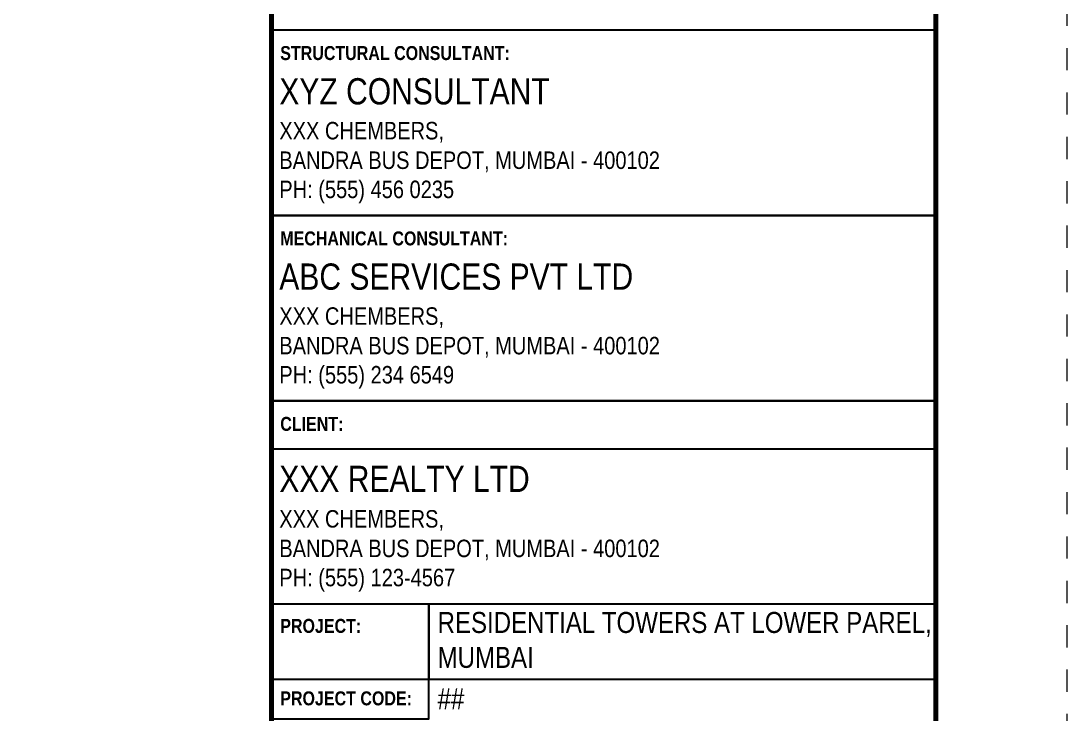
# Paper-space layout 'Symbols A0' of a CAD drawing. Header units: inches. Extents: x 0 to 46.6, y 0 to 35.5.
# Drawn here: x 41.864 to 46.575, y 3.9 to 7.022 of the extents above; entities that cross this region are included whole.
import ezdxf
from ezdxf.enums import TextEntityAlignment as Align

# ---------------------------------------------------------------- set-up
doc = ezdxf.new("R2010")
doc.units = ezdxf.units.IN
doc.linetypes.add('DASHDOT', pattern=[1, 0.5, -0.25, 0, -0.25])
doc.layers.add('G-ANNO-REFR', color=253, linetype='DASHDOT', lineweight=5, plot=False)
for name, color, linetype, lineweight in [('G-ANNO-TEXT', 3, 'Continuous', 15), ('G-ANNO-TTLB', 7, 'Continuous', 50), ('G-PAPR-MEDM', 6, 'Continuous', 30), ('G-PAPR-THCK', 4, 'Continuous', 100), ('G-PAPR-THIN', 20, 'Continuous', 5)]:
    doc.layers.add(name, color=color, linetype=linetype, lineweight=lineweight)
doc.styles.add('NOTES', font='arial.ttf', dxfattribs={"height": 2})
doc.styles.add('SUB-TITLE', font='swisscb.ttf')
doc.styles.add('SUB-TITLE-2', font='swissc.ttf')
doc.styles.add('TITLE', font='swisscb.ttf')

# ---------------------------------------------------------------- blocks, each defined once
blk = doc.blocks.new('*U170')
at = {"layer": 'G-ANNO-REFR'}
blk.add_lwpolyline([(0, 0), (1183, 0), (1183, 902), (0, 902)], close=True, dxfattribs=at)
at = {"layer": 'G-PAPR-MEDM'}
blk.add_line((1092, 129.39), (1168, 129.39), dxfattribs=at)
for points in [[(1092, 156.1), (1168, 156.1), (1168, 177.31), (1092, 177.31)], [(1092, 134.89), (1168, 134.89), (1168, 156.1), (1092, 156.1)], [(1092, 111.67), (1168, 111.67), (1168, 134.89), (1092, 134.89)], [(1092, 111.67), (1110, 111.67), (1110, 103), (1092, 103)], [(1110, 111.67), (1168, 111.67), (1168, 103), (1110, 103)], [(1092, 98.5), (1110, 98.5), (1110, 103), (1092, 103)]]:
    blk.add_lwpolyline(points, close=True, dxfattribs=at)
at = {"layer": 'G-PAPR-THCK'}
blk.add_lwpolyline([(30, 887), (1168, 887), (1168, 15), (30, 15)], close=True, dxfattribs=at)
blk.add_lwpolyline([(1092, 15), (1092, 887)], dxfattribs=at)
at = {"layer": 'G-PAPR-THIN'}
blk.add_lwpolyline([(1092, 887), (1168, 887), (1168, 15), (1092, 15)], close=True, dxfattribs=at)
at = {"layer": 'G-ANNO-TEXT'}
for tag, p, height, style in [('GENERAL_NOTES_001', (1092.7, 879.93), 2, 'NOTES'), ('GENERAL_NOTES_002', (1093, 876.56), 2, 'NOTES'), ('GENERAL_NOTES_003', (1093, 873.19), 2, 'NOTES'), ('GENERAL_NOTES_004', (1093, 869.82), 2, 'NOTES'), ('GENERAL_NOTES_005', (1093, 866.46), 2, 'NOTES'), ('GENERAL_NOTES_006', (1093, 863.09), 2, 'NOTES'), ('GENERAL_NOTES_007', (1093, 859.75), 2, 'NOTES'), ('GENERAL_NOTES_008', (1092.92, 856.38), 2, 'NOTES'), ('GENERAL_NOTES_009', (1093, 853.02), 2, 'NOTES'), ('GENERAL_NOTES_010', (1093, 849.65), 2, 'NOTES'), ('GENERAL_NOTES_011', (1093, 846.28), 2, 'NOTES'), ('GENERAL_NOTES_012', (1093, 842.91), 2, 'NOTES'), ('GENERAL_NOTES_013', (1093, 839.54), 2, 'NOTES'), ('GENERAL_NOTES_014', (1093, 836.17), 2, 'NOTES'), ('GENERAL_NOTES_015', (1093, 832.8), 2, 'NOTES'), ('GENERAL_NOTES_016', (1093, 829.43), 2, 'NOTES'), ('GENERAL_NOTES_017', (1092.88, 826.07), 2, 'NOTES'), ('GENERAL_NOTES_018', (1093, 822.7), 2, 'NOTES'), ('GENERAL_NOTES_019', (1092.96, 819.33), 2, 'NOTES'), ('GENERAL_NOTES_020', (1093, 815.96), 2, 'NOTES'), ('GENERAL_NOTES_021', (1092.88, 812.59), 2, 'NOTES'), ('GENERAL_NOTES_022', (1093, 809.22), 2, 'NOTES'), ('GENERAL_NOTES_023', (1092.89, 805.85), 2, 'NOTES'), ('GENERAL_NOTES_024', (1093, 802.49), 2, 'NOTES'), ('GENERAL_NOTES_025', (1092.87, 799.12), 2, 'NOTES'), ('GENERAL_NOTES_026', (1093, 795.75), 2, 'NOTES'), ('GENERAL_NOTES_027', (1093, 792.38), 2, 'NOTES'), ('GENERAL_NOTES_028', (1093, 789.01), 2, 'NOTES'), ('GENERAL_NOTES_029', (1093, 785.64), 2, 'NOTES'), ('GENERAL_NOTES_030', (1092.89, 782.27), 2, 'NOTES'), ('GENERAL_NOTES_031', (1093, 778.9), 2, 'NOTES'), ('GENERAL_NOTES_032', (1093, 775.53), 2, 'NOTES'), ('GENERAL_NOTES_033', (1093, 772.17), 2, 'NOTES'), ('GENERAL_NOTES_034', (1092.88, 768.8), 2, 'NOTES'), ('GENERAL_NOTES_035', (1093, 765.43), 2, 'NOTES'), ('SHEET_NOTES_001', (1092.7, 745.81), 2, 'NOTES'), ('SHEET_NOTES_002', (1092.92, 742.44), 2, 'NOTES'), ('SHEET_NOTES_003', (1092.88, 739.07), 2, 'NOTES'), ('SHEET_NOTES_004', (1092.96, 735.71), 2, 'NOTES'), ('SHEET_NOTES_005', (1092.88, 732.34), 2, 'NOTES'), ('SHEET_NOTES_006', (1092.89, 728.97), 2, 'NOTES'), ('SHEET_NOTES_007', (1092.87, 725.6), 2, 'NOTES'), ('KEY_NOTES_001', (1092.7, 523), 2, 'NOTES'), ('KEY_NOTES_002', (1092.92, 519.63), 2, 'NOTES'), ('STRUCTURAL_CONSULTANT_NAME', (1092.89, 168.81), 3, 'SUB-TITLE-2'), ('STRUCTURAL_CONSULTANT_ADDRESS1', (1092.89, 164.81), 2, 'SUB-TITLE-2'), ('STRUCTURAL_CONSULTANT_ADDRESS2', (1092.89, 161.43), 2, 'SUB-TITLE-2'), ('STRUCTURAL_CONSULTANT_PHONE', (1092.89, 158.09), 2, 'SUB-TITLE-2'), ('MEP_CONSULTANT_NAME', (1092.89, 147.61), 3, 'SUB-TITLE-2'), ('MEP_CONSULTANT_ADDRESS1', (1092.89, 143.59), 2, 'SUB-TITLE-2'), ('MEP_CONSULTANT_ADDRESS2', (1092.89, 140.21), 2, 'SUB-TITLE-2'), ('MEP_CONSULTANT_PHONE', (1092.89, 136.88), 2, 'SUB-TITLE-2'), ('CLIENTNAME', (1092.89, 124.46), 3, 'SUB-TITLE-2'), ('CLIENTADDRESS1', (1092.89, 120.39), 2, 'SUB-TITLE-2'), ('CLIENTADDRESS2', (1092.89, 117.01), 2, 'SUB-TITLE-2'), ('CLIENTPHONE', (1092.89, 113.68), 2, 'SUB-TITLE-2'), ('DRAWING_NO', (1111, 71.42), 4, 'SUB-TITLE-2')]:
    blk.add_attdef(tag, p, '', height=height, dxfattribs=dict(at, style=style))
at = {"layer": 'G-ANNO-TEXT', "style": 'SUB-TITLE-2'}
for tag, p in [('REV_NO14', (1095.16, 252.81)), ('REV_DATE14', (1103.97, 252.81)), ('DRAWN_BY14', (1115.4, 252.81)), ('CHECKED_BY14', (1128.16, 252.81)), ('REV_NO13', (1095.16, 248.81)), ('REV_DATE13', (1103.97, 248.81)), ('DRAWN_BY13', (1115.4, 248.81)), ('CHECKED_BY13', (1128.16, 248.81)), ('REV_NO12', (1095.16, 244.81)), ('REV_DATE12', (1103.97, 244.81)), ('DRAWN_BY12', (1115.4, 244.81)), ('CHECKED_BY12', (1128.16, 244.81)), ('REV_NO11', (1095.16, 240.81)), ('REV_DATE11', (1103.97, 240.81)), ('DRAWN_BY11', (1115.4, 240.81)), ('CHECKED_BY11', (1128.16, 240.81)), ('REV_NO10', (1095.16, 236.81)), ('REV_DATE10', (1103.97, 236.81)), ('DRAWN_BY10', (1115.4, 236.81)), ('CHECKED_BY10', (1128.16, 236.81)), ('REV_NO9', (1095.16, 232.81)), ('REV_DATE9', (1103.97, 232.81)), ('DRAWN_BY9', (1115.4, 232.81)), ('CHECKED_BY9', (1128.16, 232.81)), ('REV_NO8', (1095.16, 228.81)), ('REV_DATE8', (1103.97, 228.81)), ('DRAWN_BY8', (1115.4, 228.81)), ('CHECKED_BY8', (1128.16, 228.81)), ('REV_NO7', (1095.16, 224.81)), ('REV_DATE7', (1103.97, 224.81)), ('DRAWN_BY7', (1115.4, 224.81)), ('CHECKED_BY7', (1128.16, 224.81)), ('REV_NO6', (1095.16, 220.81)), ('REV_DATE6', (1103.97, 220.81)), ('DRAWN_BY6', (1115.4, 220.81)), ('CHECKED_BY6', (1128.16, 220.81)), ('REV_NO5', (1095.16, 216.81)), ('REV_DATE5', (1103.97, 216.81)), ('DRAWN_BY5', (1115.4, 216.81)), ('CHECKED_BY5', (1128.16, 216.81)), ('REV_NO4', (1095.16, 212.81)), ('REV_DATE4', (1103.97, 212.81)), ('DRAWN_BY4', (1115.4, 212.81)), ('CHECKED_BY4', (1128.16, 212.81)), ('REV_NO3', (1095.16, 208.81)), ('REV_DATE3', (1103.97, 208.81)), ('DRAWN_BY3', (1115.4, 208.81)), ('CHECKED_BY3', (1128.16, 208.81)), ('REV_NO2', (1095.16, 204.81)), ('REV_DATE2', (1103.97, 204.81)), ('DRAWN_BY2', (1115.4, 204.81)), ('CHECKED_BY2', (1128.16, 204.81)), ('REV_NO1', (1095.16, 200.81)), ('REV_DATE1', (1103.97, 200.81)), ('DRAWN_BY1', (1115.4, 200.81)), ('CHECKED_BY1', (1128.16, 200.81)), ('REV_NO0', (1095.16, 196.81)), ('REV_DATE0', (1103.97, 196.81)), ('DRAWN_BY0', (1115.4, 196.81)), ('CHECKED_BY0', (1128.16, 196.81))]:
    blk.add_attdef(tag, text='', height=1.6, dxfattribs=at).set_placement(p, align=Align.MIDDLE)
for tag, p in [('REV_DESCRIPTION14', (1136.14, 252.81)), ('REV_DESCRIPTION13', (1136.14, 248.81)), ('REV_DESCRIPTION12', (1136.14, 244.81)), ('REV_DESCRIPTION11', (1136.14, 240.81)), ('REV_DESCRIPTION10', (1136.14, 236.81)), ('REV_DESCRIPTION9', (1136.14, 232.81)), ('REV_DESCRIPTION8', (1136.14, 228.81)), ('REV_DESCRIPTION7', (1136.14, 224.81)), ('REV_DESCRIPTION6', (1136.14, 220.81)), ('REV_DESCRIPTION5', (1136.14, 216.81)), ('REV_DESCRIPTION4', (1136.14, 212.81)), ('REV_DESCRIPTION3', (1136.14, 208.81)), ('REV_DESCRIPTION2', (1136.14, 204.81)), ('REV_DESCRIPTION1', (1136.14, 200.81)), ('REV_DESCRIPTION0', (1136.14, 196.81))]:
    blk.add_attdef(tag, text='', height=1.6, dxfattribs=at).set_placement(p, align=Align.MIDDLE_LEFT)
for tag, p in [('PROJECT_NAME1', (1111, 110.73)), ('PROJECT_NAME2', (1111, 106.73)), ('PROJECT_CODE', (1111, 102)), ('RELEASE', (1111, 97.57)), ('STAGE', (1111, 93.06)), ('DRAWING_TITLE', (1111, 88.56))]:
    blk.add_attdef(tag, text='', height=2.4, dxfattribs=at).set_placement(p, align=Align.TOP_LEFT)
at = {"layer": 'G-ANNO-TEXT'}
for tag, height, style, p in [('CURRENT_REV', 4, 'TITLE', (1159, 71.42)), ('DRAWN_BY', 2.4, 'SUB-TITLE-2', (1101, 62.5)), ('CHECKED_BY', 2.4, 'SUB-TITLE-2', (1120, 62.5)), ('SCALE', 2.4, 'SUB-TITLE-2', (1140, 62.5)), ('ISSUE_DATE', 2.4, 'SUB-TITLE-2', (1159, 62.5))]:
    blk.add_attdef(tag, text='', height=height, dxfattribs=dict(at, style=style)).set_placement(p, align=Align.CENTER)
at = {"layer": 'G-ANNO-TEXT', "style": 'SUB-TITLE'}
blk.add_attdef('FILE_NAME', text='', height=1.6, rotation=90, dxfattribs=at).set_placement((1169, 25.93), align=Align.TOP_LEFT)
at = {"layer": 'G-PAPR-MEDM', "lineweight": 50, "char_height": 1.6, "attachment_point": 1, "style": 'TITLE'}
for s, width, insert in [('STRUCTURAL CONSULTANT:', 29.5995, (1093, 175.49)), ('MECHANICAL CONSULTANT:', 29.5995, (1093, 154.28)), ('CLIENT:', 14.9534, (1093, 133.06)), ('PROJECT:', 14.9534, (1093, 109.94)), ('PROJECT CODE:', 14.9534, (1093, 101.65))]:
    blk.add_mtext_dynamic_manual_height_columns(s, width=width, gutter_width=8, heights=[0], dxfattribs=dict(at, insert=insert))

psp = doc.layouts.new('Symbols A0')

# ---------------------------------------------------------------- block references
at = {"layer": 'G-ANNO-TTLB'}
ref = psp.add_blockref('*U170', (0, 0), dxfattribs=dict(at, xscale=0.03937007874015748, yscale=0.03937007874015748, zscale=0.03937007874015748))
ref.add_attrib('PROJECT_CODE', '##', dxfattribs={"layer": 'G-ANNO-TEXT', "height": 0.09449, "style": 'SUB-TITLE-2'}).set_placement((43.7402, 4.0157), align=Align.TOP_LEFT)
ref.add_attrib('PROJECT_NAME1', 'RESIDENTIAL TOWERS AT LOWER PAREL,', dxfattribs={"layer": 'G-ANNO-TEXT', "height": 0.094488, "style": 'SUB-TITLE-2'}).set_placement((43.7402, 4.3596), align=Align.TOP_LEFT)
ref.add_attrib('PROJECT_NAME2', 'MUMBAI', dxfattribs={"layer": 'G-ANNO-TEXT', "height": 0.09449, "style": 'SUB-TITLE-2'}).set_placement((43.7402, 4.2022), align=Align.TOP_LEFT)
ref.add_attrib('CLIENTPHONE', 'PH: (555) 123-4567', (43.0273, 4.4754), dxfattribs={"layer": 'G-ANNO-TEXT', "height": 0.07874, "style": 'SUB-TITLE-2'})
ref.add_attrib('CLIENTADDRESS2', 'BANDRA BUS DEPOT, MUMBAI - 400102', (43.0273, 4.6067), dxfattribs={"layer": 'G-ANNO-TEXT', "height": 0.07874, "style": 'SUB-TITLE-2'})
ref.add_attrib('CLIENTADDRESS1', 'XXX CHEMBERS,', (43.0273, 4.7398), dxfattribs={"layer": 'G-ANNO-TEXT', "height": 0.07874, "style": 'SUB-TITLE-2'})
ref.add_attrib('CLIENTNAME', 'XXX REALTY LTD', (43.0273, 4.9001), dxfattribs={"layer": 'G-ANNO-TEXT', "height": 0.11811, "style": 'SUB-TITLE-2'})
ref.add_attrib('MEP_CONSULTANT_PHONE', 'PH: (555) 234 6549', (43.0273, 5.389), dxfattribs={"layer": 'G-ANNO-TEXT', "height": 0.07874, "style": 'SUB-TITLE-2'})
ref.add_attrib('MEP_CONSULTANT_ADDRESS2', 'BANDRA BUS DEPOT, MUMBAI - 400102', (43.0273, 5.5202), dxfattribs={"layer": 'G-ANNO-TEXT', "height": 0.07874, "style": 'SUB-TITLE-2'})
ref.add_attrib('MEP_CONSULTANT_ADDRESS1', 'XXX CHEMBERS,', (43.0273, 5.6533), dxfattribs={"layer": 'G-ANNO-TEXT', "height": 0.07874, "style": 'SUB-TITLE-2'})
ref.add_attrib('MEP_CONSULTANT_NAME', 'ABC SERVICES PVT LTD', (43.0273, 5.8114), dxfattribs={"layer": 'G-ANNO-TEXT', "height": 0.11811, "style": 'SUB-TITLE-2'})
ref.add_attrib('STRUCTURAL_CONSULTANT_PHONE', 'PH: (555) 456 0235', (43.0273, 6.2241), dxfattribs={"layer": 'G-ANNO-TEXT', "height": 0.07874, "style": 'SUB-TITLE-2'})
ref.add_attrib('STRUCTURAL_CONSULTANT_ADDRESS2', 'BANDRA BUS DEPOT, MUMBAI - 400102', (43.0273, 6.3554), dxfattribs={"layer": 'G-ANNO-TEXT', "height": 0.07874, "style": 'SUB-TITLE-2'})
ref.add_attrib('STRUCTURAL_CONSULTANT_ADDRESS1', 'XXX CHEMBERS,', (43.0273, 6.4885), dxfattribs={"layer": 'G-ANNO-TEXT', "height": 0.07874, "style": 'SUB-TITLE-2'})
ref.add_attrib('STRUCTURAL_CONSULTANT_NAME', 'XYZ CONSULTANT', (43.0273, 6.6462), dxfattribs={"layer": 'G-ANNO-TEXT', "height": 0.11811, "style": 'SUB-TITLE-2'})

doc.saveas('drawing.dxf')
